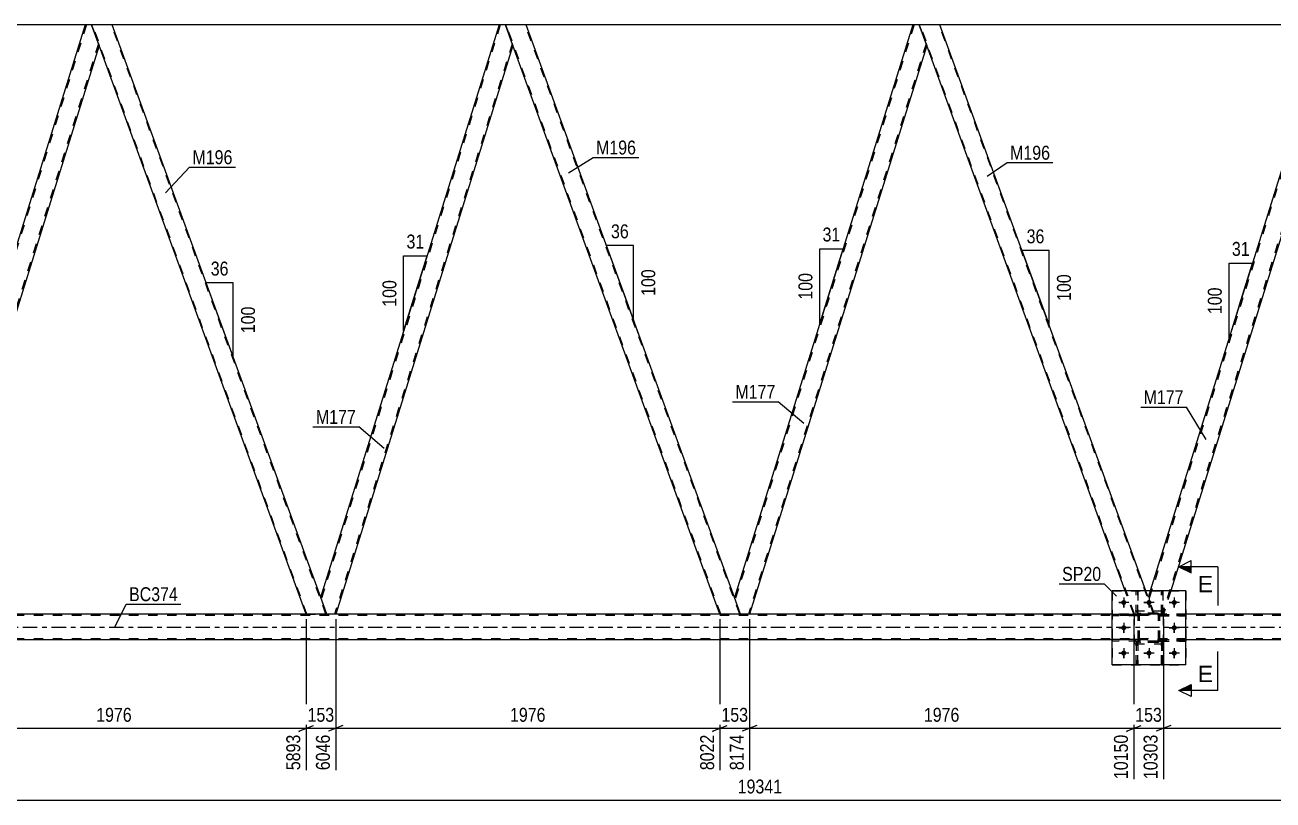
# Model space of a CAD drawing. Header units: millimetres. Extents: x 0 to 841, y 0 to 594.
# Drawn here: x 267.5 to 524.2, y 296.5 to 455.9 of the extents above; entities that cross this region are included whole.
import ezdxf

# ---------------------------------------------------------------- set-up
doc = ezdxf.new("R2010")
doc.units = ezdxf.units.MM
doc.linetypes.add('DXK_LINE_DOT2', pattern=[3.9198, 1.9599, -1.9599])
doc.linetypes.add('DXK_LINE_DOT3', pattern=[5.9187, 2.979, -0.9799, 0.9799, -0.9799])
doc.styles.add('Arial', font='ARIAL.TTF', dxfattribs={"height": 0.2})
doc.styles.add('Arial Narrow', font='ARIALN.TTF', dxfattribs={"height": 0.2})

# ---------------------------------------------------------------- blocks, each defined once
blk = doc.blocks.new('Part-814748613-3479 - 3007')
at = {"color": 7, "linetype": 'DXK_LINE_DOT2'}
for p, q in [((501.7, 335.33), (495.7, 335.33)), ((495.7, 328.53), (495.7, 335.33)), ((501.7, 328.53), (501.7, 335.33)), ((501.7, 328.53), (495.7, 328.53))]:
    blk.add_line(p, q, dxfattribs=at)
blk = doc.blocks.new('Part-814748613-3112 - 3007')
at = {"color": 2, "linetype": 'Continuous'}
for p, q in [((364.99, 455.94), (328.29, 338.19)), ((366.31, 455.94), (364.99, 455.94)), ((367.84, 451.73), (366.31, 455.94)), ((367.85, 451.69), (331.39, 334.72)), ((329.55, 334.72), (328.3, 338.14))]:
    blk.add_line(p, q, dxfattribs=at)
at = {"color": 7, "linetype": 'DXK_LINE_DOT2'}
for p, q in [((365.24, 455.94), (328.42, 337.81)), ((367.72, 452.06), (331.14, 334.72)), ((367.85, 451.69), (367.84, 451.73)), ((367.85, 451.69), (367.84, 451.73)), ((328.29, 338.19), (328.3, 338.14)), ((331.39, 334.72), (329.55, 334.72))]:
    blk.add_line(p, q, dxfattribs=at)
blk = doc.blocks.new('Part-814748613-3117 - 3007')
at = {"color": 2, "linetype": 'Continuous'}
for p, q in [((370.56, 455.94), (366.31, 455.94)), ((413.44, 338.14), (370.56, 455.94)), ((410.43, 334.72), (367.84, 451.73))]:
    blk.add_line(p, q, dxfattribs=at)
at = {"color": 7, "linetype": 'DXK_LINE_DOT2'}
for p, q in [((366.31, 455.94), (367.84, 451.73)), ((410.6, 334.72), (366.48, 455.94)), ((414.51, 334.72), (370.39, 455.94)), ((414.68, 334.72), (413.44, 338.14)), ((410.43, 334.72), (414.68, 334.72))]:
    blk.add_line(p, q, dxfattribs=at)
blk = doc.blocks.new('Part-814748613-3463 - 3007')
at = {"color": 7, "linetype": 'DXK_LINE_DOT2'}
for p, q in [((496.05, 334.69), (496.05, 339.53)), ((496.05, 339.53), (496.37, 339.53)), ((496.37, 339.53), (496.37, 334.69)), ((496.05, 335.29), (496.37, 335.29)), ((496.37, 334.69), (496.05, 334.69))]:
    blk.add_line(p, q, dxfattribs=at)
blk = doc.blocks.new('Part-814748613-3384 - 3007')
at = {"color": 7, "linetype": 'DXK_LINE_DOT2'}
for p, q in [((501.7, 335.33), (495.7, 335.33)), ((495.7, 328.53), (495.7, 335.33)), ((501.7, 328.53), (501.7, 335.33)), ((501.7, 328.53), (495.7, 328.53))]:
    blk.add_line(p, q, dxfattribs=at)
blk = doc.blocks.new('Part-814748613-3255 - 3007')
at = {"color": 7, "linetype": 'DXK_LINE_DOT2'}
for p, q in [((496.05, 324.33), (496.05, 329.17)), ((496.05, 329.17), (496.37, 329.17)), ((496.37, 329.17), (496.37, 324.33)), ((496.05, 328.57), (496.37, 328.57)), ((496.37, 324.33), (496.05, 324.33))]:
    blk.add_line(p, q, dxfattribs=at)
blk = doc.blocks.new('Part-814748613-3378 - 3007')
at = {"color": 2, "linetype": 'Continuous'}
for p, q in [((285.43, 455.94), (281.17, 455.94)), ((328.3, 338.14), (285.43, 455.94)), ((325.29, 334.72), (282.7, 451.73))]:
    blk.add_line(p, q, dxfattribs=at)
at = {"color": 7, "linetype": 'DXK_LINE_DOT2'}
for p, q in [((281.17, 455.94), (282.7, 451.73)), ((325.46, 334.72), (281.34, 455.94)), ((329.38, 334.72), (285.26, 455.94)), ((329.55, 334.72), (328.3, 338.14)), ((325.29, 334.72), (329.55, 334.72))]:
    blk.add_line(p, q, dxfattribs=at)
blk = doc.blocks.new('Part-814748613-3262 - 3007')
at = {"color": 7, "linetype": 'DXK_LINE_DOT2'}
for p, q in [((280.11, 455.94), (243.29, 337.81)), ((282.58, 452.06), (246.01, 334.72)), ((282.72, 451.69), (282.7, 451.73)), ((282.72, 451.69), (282.7, 451.73)), ((243.57, 339.53), (243.15, 338.19)), ((247.76, 339.53), (246.26, 334.72)), ((244.41, 334.72), (243.15, 338.19)), ((246.26, 334.72), (244.41, 334.72))]:
    blk.add_line(p, q, dxfattribs=at)
at = {"color": 2, "linetype": 'Continuous'}
for p, q in [((279.85, 455.94), (243.57, 339.53)), ((281.17, 455.94), (279.85, 455.94)), ((282.7, 451.73), (281.17, 455.94)), ((282.72, 451.69), (247.76, 339.53))]:
    blk.add_line(p, q, dxfattribs=at)
blk = doc.blocks.new('Part-814748613-3275 - 3007')
at = {"color": 7, "linetype": 'DXK_LINE_DOT2'}
for p, q in [((501.25, 334.69), (501.25, 339.53)), ((501.25, 339.53), (501.57, 339.53)), ((501.57, 339.53), (501.57, 334.69)), ((501.25, 335.29), (501.57, 335.29)), ((501.57, 334.69), (501.25, 334.69))]:
    blk.add_line(p, q, dxfattribs=at)
blk = doc.blocks.new('Part-814748613-3280 - 3007')
at = {"color": 2, "linetype": 'Continuous'}
for p, q in [((506.3, 339.53), (491.1, 339.53)), ((491.1, 324.33), (491.1, 339.53)), ((506.3, 324.33), (506.3, 339.53)), ((506.3, 324.33), (491.1, 324.33))]:
    blk.add_line(p, q, dxfattribs=at)
blk = doc.blocks.new('Part-814748613-3402 - 3007')
at = {"color": 7, "linetype": 'DXK_LINE_DOT2'}
for p, q in [((496.37, 329.17), (496.05, 329.17)), ((496.05, 329.17), (496.05, 324.33)), ((496.37, 324.33), (496.37, 329.17)), ((496.05, 328.57), (496.37, 328.57)), ((496.05, 324.33), (496.37, 324.33))]:
    blk.add_line(p, q, dxfattribs=at)
blk = doc.blocks.new('Part-814748613-3285 - 3007')
at = {"color": 7, "linetype": 'DXK_LINE_DOT2'}
for p, q in [((776.88, 334.48), (101.3, 334.48)), ((506.3, 334.72), (491.1, 334.72)), ((776.88, 329.68), (101.3, 329.68)), ((506.3, 329.44), (491.1, 329.44))]:
    blk.add_line(p, q, dxfattribs=at)
at = {"color": 2, "linetype": 'Continuous'}
for p, q in [((491.1, 334.72), (250.9, 334.72)), ((661.37, 334.72), (506.3, 334.72)), ((491.1, 329.44), (250.9, 329.44)), ((661.37, 329.44), (506.3, 329.44))]:
    blk.add_line(p, q, dxfattribs=at)
at = {"color": 7, "linetype": 'DXK_LINE_DOT3'}
blk.add_line((101.3, 332.08), (776.88, 332.08), dxfattribs=at)
blk = doc.blocks.new('Part-814748613-3300 - 3007')
at = {"color": 7, "linetype": 'DXK_LINE_DOT2'}
for p, q in [((535.51, 455.94), (498.69, 337.81)), ((537.99, 452.06), (501.41, 334.72)), ((538.12, 451.69), (538.1, 451.73)), ((538.12, 451.69), (538.1, 451.73)), ((498.97, 339.53), (498.55, 338.19)), ((503.16, 339.53), (501.66, 334.72)), ((499.82, 334.72), (498.55, 338.19)), ((501.66, 334.72), (499.82, 334.72))]:
    blk.add_line(p, q, dxfattribs=at)
at = {"color": 2, "linetype": 'Continuous'}
for p, q in [((535.26, 455.94), (498.97, 339.53)), ((536.57, 455.94), (535.26, 455.94)), ((538.1, 451.73), (536.57, 455.94)), ((538.12, 451.69), (503.16, 339.53))]:
    blk.add_line(p, q, dxfattribs=at)
blk = doc.blocks.new('Part-814748613-3358 - 3007')
at = {"color": 2, "linetype": 'Continuous'}
for p, q in [((450.12, 455.94), (413.42, 338.19)), ((451.44, 455.94), (450.12, 455.94)), ((452.97, 451.73), (451.44, 455.94)), ((452.99, 451.69), (416.53, 334.72)), ((414.68, 334.72), (413.44, 338.14))]:
    blk.add_line(p, q, dxfattribs=at)
at = {"color": 7, "linetype": 'DXK_LINE_DOT2'}
for p, q in [((450.37, 455.94), (413.56, 337.81)), ((452.85, 452.06), (416.28, 334.72)), ((452.99, 451.69), (452.97, 451.73)), ((452.99, 451.69), (452.97, 451.73)), ((413.42, 338.19), (413.44, 338.14)), ((416.53, 334.72), (414.68, 334.72))]:
    blk.add_line(p, q, dxfattribs=at)
blk = doc.blocks.new('Part-814748613-3316 - 3007')
at = {"color": 2, "linetype": 'Continuous'}
for p, q in [((279.85, 455.94), (200.29, 455.94)), ((364.99, 455.94), (285.43, 455.94)), ((450.12, 455.94), (370.56, 455.94)), ((535.26, 455.94), (455.7, 455.94))]:
    blk.add_line(p, q, dxfattribs=at)
at = {"color": 7, "linetype": 'DXK_LINE_DOT2'}
for p, q in [((285.43, 455.94), (279.85, 455.94)), ((370.56, 455.94), (364.99, 455.94)), ((455.7, 455.94), (450.12, 455.94))]:
    blk.add_line(p, q, dxfattribs=at)
blk = doc.blocks.new('Part-814748613-3320 - 3007')
at = {"color": 7, "linetype": 'DXK_LINE_DOT2'}
for p, q in [((496.5, 334.69), (491.1, 334.69)), ((491.1, 334.69), (491.1, 334.37)), ((496.5, 334.37), (491.1, 334.37)), ((495.9, 334.37), (495.9, 334.69)), ((496.5, 334.37), (496.5, 334.69))]:
    blk.add_line(p, q, dxfattribs=at)
blk = doc.blocks.new('Part-814748613-3323 - 3007')
at = {"color": 7, "linetype": 'DXK_LINE_DOT2'}
for p, q in [((506.3, 329.49), (500.9, 329.49)), ((500.9, 329.49), (500.9, 329.17)), ((500.9, 329.17), (506.3, 329.17)), ((501.5, 329.17), (501.5, 329.49)), ((506.3, 329.17), (506.3, 329.49))]:
    blk.add_line(p, q, dxfattribs=at)
blk = doc.blocks.new('Part-814748613-3326 - 3007')
at = {"color": 7, "linetype": 'DXK_LINE_DOT2'}
for p, q in [((506.3, 334.69), (500.9, 334.69)), ((500.9, 334.69), (500.9, 334.37)), ((500.9, 334.37), (506.3, 334.37)), ((501.5, 334.37), (501.5, 334.69)), ((506.3, 334.37), (506.3, 334.69))]:
    blk.add_line(p, q, dxfattribs=at)
blk = doc.blocks.new('Part-814748613-3353 - 3007')
at = {"color": 7, "linetype": 'DXK_LINE_DOT2'}
for p, q in [((496.5, 329.49), (491.1, 329.49)), ((491.1, 329.49), (491.1, 329.17)), ((496.5, 329.17), (491.1, 329.17)), ((495.9, 329.17), (495.9, 329.49)), ((496.5, 329.17), (496.5, 329.49))]:
    blk.add_line(p, q, dxfattribs=at)
blk = doc.blocks.new('Part-814748613-3363 - 3007')
at = {"color": 2, "linetype": 'Continuous'}
for p, q in [((455.7, 455.94), (451.44, 455.94)), ((498.06, 339.53), (455.7, 455.94)), ((493.81, 339.53), (452.97, 451.73))]:
    blk.add_line(p, q, dxfattribs=at)
at = {"color": 7, "linetype": 'DXK_LINE_DOT2'}
for p, q in [((451.44, 455.94), (452.97, 451.73)), ((495.73, 334.72), (451.61, 455.94)), ((499.65, 334.72), (455.53, 455.94)), ((495.56, 334.72), (493.81, 339.53)), ((499.82, 334.72), (498.06, 339.53)), ((499.82, 334.72), (495.56, 334.72))]:
    blk.add_line(p, q, dxfattribs=at)
blk = doc.blocks.new('Part-814748613-3385 - 3007')
at = {"color": 7, "linetype": 'DXK_LINE_DOT2'}
for p, q in [((496.5, 334.45), (496.54, 334.64)), ((496.54, 334.64), (496.5, 334.45)), ((496.5, 329.41), (496.5, 334.45)), ((496.74, 334.45), (496.76, 334.54)), ((496.74, 329.41), (496.74, 334.45)), ((496.76, 334.54), (496.81, 334.62)), ((496.8, 334.89), (496.98, 334.93)), ((496.98, 334.93), (496.8, 334.89)), ((496.81, 334.62), (496.89, 334.67)), ((496.89, 334.67), (496.98, 334.69)), ((500.42, 334.93), (496.98, 334.93)), ((496.98, 334.69), (500.42, 334.69)), ((500.42, 334.93), (500.6, 334.89)), ((500.6, 334.89), (500.42, 334.93)), ((500.42, 334.69), (500.51, 334.67)), ((500.51, 334.67), (500.59, 334.62)), ((500.59, 334.62), (500.64, 334.54)), ((500.64, 334.54), (500.66, 334.45)), ((500.66, 329.41), (500.66, 334.45)), ((500.86, 334.64), (500.9, 334.45)), ((500.9, 334.45), (500.86, 334.64)), ((500.9, 329.41), (500.9, 334.45)), ((496.54, 329.23), (496.5, 329.41)), ((496.5, 329.41), (496.54, 329.23)), ((496.76, 329.32), (496.74, 329.41)), ((496.81, 329.24), (496.76, 329.32)), ((496.98, 328.93), (496.8, 328.97)), ((496.8, 328.97), (496.98, 328.93)), ((496.89, 329.19), (496.81, 329.24)), ((496.98, 329.17), (496.89, 329.19)), ((500.42, 329.17), (496.98, 329.17)), ((500.42, 328.93), (496.98, 328.93)), ((500.51, 329.19), (500.42, 329.17)), ((500.6, 328.97), (500.42, 328.93)), ((500.42, 328.93), (500.6, 328.97)), ((500.59, 329.24), (500.51, 329.19)), ((500.64, 329.32), (500.59, 329.24)), ((500.66, 329.41), (500.64, 329.32)), ((500.9, 329.41), (500.86, 329.23)), ((500.86, 329.23), (500.9, 329.41))]:
    blk.add_line(p, q, dxfattribs=at)
at = {"color": 7, "linetype": 'DXK_LINE_DOT3'}
blk.add_line((498.7, 331.93), (498.7, 331.93), dxfattribs=at)
at = {"color": 7, "linetype": 'DXK_LINE_DOT2'}
for centre, start, end in [((496.98, 334.45), 112.5, 157.5), ((496.98, 334.45), 112.5, 157.5), ((500.42, 334.45), 22.5, 67.5), ((500.42, 334.45), 22.5, 67.5), ((496.98, 329.41), 202.5, 247.5), ((496.98, 329.41), 202.5, 247.5), ((500.42, 329.41), 292.5, 337.5), ((500.42, 329.41), 292.5, 337.5)]:
    blk.add_arc(centre, 0.48, start, end, dxfattribs=at)
blk = doc.blocks.new('Part-814748613-3391 - 3007')
at = {"color": 7, "linetype": 'DXK_LINE_DOT2'}
for p, q in [((501.25, 324.33), (501.25, 329.17)), ((501.25, 329.17), (501.57, 329.17)), ((501.57, 329.17), (501.57, 324.33)), ((501.25, 328.57), (501.57, 328.57)), ((501.57, 324.33), (501.25, 324.33))]:
    blk.add_line(p, q, dxfattribs=at)
blk = doc.blocks.new('Bolt-814748613-3395 - 3007')
at = {"color": 1, "linetype": 'Continuous'}
for p, q in [((492.46, 337.13), (493.15, 337.13)), ((493.5, 338.17), (493.5, 337.48)), ((493.5, 336.09), (493.5, 336.78)), ((494.54, 337.13), (493.85, 337.13)), ((497.66, 337.13), (498.35, 337.13)), ((498.7, 338.17), (498.7, 337.48)), ((498.7, 336.09), (498.7, 336.78)), ((499.74, 337.13), (499.05, 337.13)), ((502.86, 337.13), (503.55, 337.13)), ((503.9, 338.17), (503.9, 337.48)), ((503.9, 336.09), (503.9, 336.78)), ((504.94, 337.13), (504.25, 337.13)), ((492.46, 331.93), (493.15, 331.93)), ((493.5, 332.97), (493.5, 332.28)), ((493.5, 330.89), (493.5, 331.58)), ((494.54, 331.93), (493.85, 331.93)), ((502.86, 331.93), (503.55, 331.93)), ((503.9, 332.97), (503.9, 332.28)), ((503.9, 330.89), (503.9, 331.58)), ((504.94, 331.93), (504.25, 331.93)), ((492.46, 326.73), (493.15, 326.73)), ((493.5, 327.77), (493.5, 327.08)), ((493.5, 325.69), (493.5, 326.38)), ((494.54, 326.73), (493.85, 326.73)), ((497.66, 326.73), (498.35, 326.73)), ((498.7, 327.77), (498.7, 327.08)), ((498.7, 325.69), (498.7, 326.38)), ((499.74, 326.73), (499.05, 326.73)), ((502.86, 326.73), (503.55, 326.73)), ((503.9, 327.77), (503.9, 327.08)), ((503.9, 325.69), (503.9, 326.38)), ((504.94, 326.73), (504.25, 326.73))]:
    blk.add_line(p, q, dxfattribs=at)
blk = doc.blocks.new('Part-814748613-3412 - 3007')
at = {"color": 7, "linetype": 'DXK_LINE_DOT2'}
for p, q in [((491.1, 339.53), (506.3, 339.53)), ((491.1, 339.53), (491.1, 324.33)), ((506.3, 339.53), (506.3, 324.33)), ((491.1, 324.33), (506.3, 324.33))]:
    blk.add_line(p, q, dxfattribs=at)
blk = doc.blocks.new('Part-814748613-3444 - 3007')
at = {"color": 2, "linetype": 'Continuous'}
for p, q in [((496.05, 339.53), (496.05, 339.53)), ((496.37, 339.53), (496.05, 339.53)), ((496.37, 339.53), (496.37, 339.53))]:
    blk.add_line(p, q, dxfattribs=at)
at = {"color": 7, "linetype": 'DXK_LINE_DOT2'}
for p, q in [((496.05, 334.69), (496.05, 339.53)), ((496.37, 334.69), (496.37, 339.53)), ((496.05, 335.29), (496.37, 335.29)), ((496.37, 334.69), (496.05, 334.69))]:
    blk.add_line(p, q, dxfattribs=at)
blk = doc.blocks.new('Part-814748613-3447 - 3007')
at = {"color": 7, "linetype": 'DXK_LINE_DOT2'}
for p, q in [((500.9, 334.37), (500.9, 334.69)), ((500.9, 334.69), (506.3, 334.69)), ((506.3, 334.37), (500.9, 334.37)), ((501.5, 334.37), (501.5, 334.69)), ((506.3, 334.69), (506.3, 334.37))]:
    blk.add_line(p, q, dxfattribs=at)
blk = doc.blocks.new('Part-814748613-3451 - 3007')
at = {"color": 7, "linetype": 'DXK_LINE_DOT2'}
for p, q in [((501.57, 329.17), (501.25, 329.17)), ((501.25, 329.17), (501.25, 324.33)), ((501.57, 324.33), (501.57, 329.17)), ((501.25, 328.57), (501.57, 328.57)), ((501.25, 324.33), (501.57, 324.33))]:
    blk.add_line(p, q, dxfattribs=at)
blk = doc.blocks.new('Bolt-814748613-3460 - 3007')
at = {"linetype": 'Continuous'}
for points in [[(494.02, 337.13, -1), (492.98, 337.13, -1)], [(499.22, 337.13, -1), (498.18, 337.13, -1)], [(504.42, 337.13, -1), (503.38, 337.13, -1)], [(494.02, 331.93, -1), (492.98, 331.93, -1)], [(504.42, 331.93, -1), (503.38, 331.93, -1)], [(494.02, 326.73, -1), (492.98, 326.73, -1)], [(499.22, 326.73, -1), (498.18, 326.73, -1)], [(504.42, 326.73, -1), (503.38, 326.73, -1)]]:
    blk.add_hatch(color=1, dxfattribs=at).paths.add_polyline_path(points)
at = {"color": 1, "linetype": 'Continuous'}
for p, q in [((494.54, 337.13), (492.46, 337.13)), ((493.5, 338.17), (493.5, 336.09)), ((499.74, 337.13), (497.66, 337.13)), ((498.7, 338.17), (498.7, 336.09)), ((504.94, 337.13), (502.86, 337.13)), ((503.9, 338.17), (503.9, 336.09)), ((494.54, 331.93), (492.46, 331.93)), ((493.5, 332.97), (493.5, 330.89)), ((504.94, 331.93), (502.86, 331.93)), ((503.9, 332.97), (503.9, 330.89)), ((494.54, 326.73), (492.46, 326.73)), ((493.5, 327.77), (493.5, 325.69)), ((499.74, 326.73), (497.66, 326.73)), ((498.7, 327.77), (498.7, 325.69)), ((504.94, 326.73), (502.86, 326.73)), ((503.9, 327.77), (503.9, 325.69))]:
    blk.add_line(p, q, dxfattribs=at)
blk = doc.blocks.new('Part-814748613-3471 - 3007')
at = {"color": 2, "linetype": 'Continuous'}
for p, q in [((501.25, 339.53), (501.25, 339.53)), ((501.57, 339.53), (501.25, 339.53)), ((501.57, 339.53), (501.57, 339.53))]:
    blk.add_line(p, q, dxfattribs=at)
at = {"color": 7, "linetype": 'DXK_LINE_DOT2'}
for p, q in [((501.25, 334.69), (501.25, 339.53)), ((501.57, 334.69), (501.57, 339.53)), ((501.25, 335.29), (501.57, 335.29)), ((501.57, 334.69), (501.25, 334.69))]:
    blk.add_line(p, q, dxfattribs=at)
blk = doc.blocks.new('Part-814748613-3472 - 3007')
at = {"color": 7, "linetype": 'DXK_LINE_DOT2'}
for p, q in [((496.5, 329.49), (491.1, 329.49)), ((491.1, 329.17), (491.1, 329.49)), ((496.5, 329.17), (491.1, 329.17)), ((495.9, 329.17), (495.9, 329.49)), ((496.5, 329.49), (496.5, 329.17))]:
    blk.add_line(p, q, dxfattribs=at)
blk = doc.blocks.new('Part-814748613-3473 - 3007')
at = {"color": 7, "linetype": 'DXK_LINE_DOT2'}
for p, q in [((496.5, 334.69), (491.1, 334.69)), ((491.1, 334.37), (491.1, 334.69)), ((496.5, 334.37), (491.1, 334.37)), ((495.9, 334.37), (495.9, 334.69)), ((496.5, 334.69), (496.5, 334.37))]:
    blk.add_line(p, q, dxfattribs=at)
blk = doc.blocks.new('Part-814748613-3474 - 3007')
at = {"color": 7, "linetype": 'DXK_LINE_DOT2'}
for p, q in [((500.9, 329.17), (500.9, 329.49)), ((500.9, 329.49), (506.3, 329.49)), ((506.3, 329.17), (500.9, 329.17)), ((501.5, 329.17), (501.5, 329.49)), ((506.3, 329.49), (506.3, 329.17))]:
    blk.add_line(p, q, dxfattribs=at)
blk = doc.blocks.new('Part-814748613-3475 - 3007')
at = {"color": 7, "linetype": 'DXK_LINE_DOT2'}
for p, q in [((496.5, 334.45), (496.51, 334.48)), ((496.51, 334.48), (496.5, 334.45)), ((496.5, 329.41), (496.5, 334.45)), ((496.51, 334.48), (496.54, 334.64)), ((496.54, 334.64), (496.51, 334.48)), ((496.74, 334.45), (496.76, 334.54)), ((496.75, 334.48), (496.74, 334.45)), ((496.74, 329.41), (496.74, 334.45)), ((496.76, 334.54), (496.81, 334.62)), ((496.8, 334.89), (496.98, 334.93)), ((496.98, 334.93), (496.8, 334.89)), ((496.81, 334.62), (496.89, 334.67)), ((496.89, 334.67), (496.98, 334.69)), ((500.42, 334.93), (496.98, 334.93)), ((496.98, 334.69), (500.42, 334.69)), ((500.42, 334.93), (500.6, 334.89)), ((500.6, 334.89), (500.42, 334.93)), ((500.42, 334.69), (500.51, 334.67)), ((500.51, 334.67), (500.59, 334.62)), ((500.59, 334.62), (500.64, 334.54)), ((500.66, 334.45), (500.64, 334.54)), ((500.66, 334.48), (500.66, 334.45)), ((500.66, 329.41), (500.66, 334.45)), ((500.86, 334.64), (500.9, 334.48)), ((500.9, 334.48), (500.86, 334.64)), ((500.9, 334.48), (500.9, 334.45)), ((500.9, 334.45), (500.9, 334.48)), ((500.9, 329.41), (500.9, 334.45)), ((496.54, 329.23), (496.5, 329.41)), ((496.5, 329.41), (496.54, 329.23)), ((496.76, 329.32), (496.74, 329.41)), ((496.81, 329.24), (496.76, 329.32)), ((496.98, 328.93), (496.8, 328.97)), ((496.8, 328.97), (496.98, 328.93)), ((496.89, 329.19), (496.81, 329.24)), ((496.98, 329.17), (496.89, 329.19)), ((500.42, 329.17), (496.98, 329.17)), ((500.42, 328.93), (496.98, 328.93)), ((500.51, 329.19), (500.42, 329.17)), ((500.6, 328.97), (500.42, 328.93)), ((500.42, 328.93), (500.6, 328.97)), ((500.59, 329.24), (500.51, 329.19)), ((500.64, 329.32), (500.59, 329.24)), ((500.66, 329.41), (500.64, 329.32)), ((500.9, 329.41), (500.86, 329.23)), ((500.86, 329.23), (500.9, 329.41))]:
    blk.add_line(p, q, dxfattribs=at)
at = {"color": 7, "linetype": 'DXK_LINE_DOT3'}
blk.add_line((498.7, 331.93), (498.7, 331.93), dxfattribs=at)
at = {"color": 7, "linetype": 'DXK_LINE_DOT2'}
for centre, start, end in [((496.98, 334.45), 112.5, 157.5), ((496.98, 334.45), 112.5, 157.5), ((500.42, 334.45), 22.5, 67.5), ((500.42, 334.45), 22.5, 67.5), ((496.98, 329.41), 202.5, 247.5), ((496.98, 329.41), 202.5, 247.5), ((500.42, 329.41), 292.5, 337.5), ((500.42, 329.41), 292.5, 337.5)]:
    blk.add_arc(centre, 0.48, start, end, dxfattribs=at)
blk = doc.blocks.new('StraightDimension-814748613-3992 - 3007')
at = {"color": 7, "linetype": 'Continuous'}
blk.add_line((49.57, 296.5), (787.74, 296.5), dxfattribs=at)
at = {"color": 0}
blk.add_wipeout([(423.83, 297.25), (423.83, 301.45), (413.49, 301.45), (413.49, 297.25)], dxfattribs=at)
at = {"color": 3, "style": 'Arial Narrow'}
blk.add_text('19341', height=2.863, dxfattribs=at).set_placement((414.09, 297.85))
blk = doc.blocks.new('AngleDimension-814748613-10663 - 3007')
at = {"color": 7, "linetype": 'Continuous'}
for p, q in [((477.52, 395.97), (472.59, 409.52)), ((478.13, 409.52), (472.59, 409.52)), ((478.13, 394.3), (472.59, 409.52)), ((478.13, 394.3), (478.13, 409.52))]:
    blk.add_line(p, q, dxfattribs=at)
at = {"color": 0}
for points in [[(477.79, 410.42), (477.79, 414.62), (472.93, 414.62), (472.93, 410.42)], [(483.23, 405.25), (479.03, 405.25), (479.03, 398.57), (483.23, 398.57)]]:
    blk.add_wipeout(points, dxfattribs=at)
at = {"color": 3, "style": 'Arial Narrow'}
blk.add_text('36', height=2.863, dxfattribs=at).set_placement((473.53, 411.02))
blk.add_text('100', height=2.863, rotation=90.0002, dxfattribs=at).set_placement((482.63, 399.17))
blk = doc.blocks.new('AngleDimension-814748613-4601 - 3007')
at = {"color": 7, "linetype": 'Continuous'}
for p, q in [((345.37, 408.45), (350.19, 408.45)), ((345.37, 392.98), (350.19, 408.45)), ((345.37, 392.98), (345.37, 408.45)), ((347.13, 398.63), (350.19, 408.45))]:
    blk.add_line(p, q, dxfattribs=at)
at = {"color": 0}
for points in [[(350.2, 409.35), (350.2, 413.55), (345.35, 413.55), (345.35, 409.35)], [(344.47, 404.06), (340.27, 404.06), (340.27, 397.37), (344.47, 397.37)]]:
    blk.add_wipeout(points, dxfattribs=at)
at = {"color": 3, "style": 'Arial Narrow'}
blk.add_text('31', height=2.863, dxfattribs=at).set_placement((345.95, 409.95))
blk.add_text('100', height=2.863, rotation=90.0002, dxfattribs=at).set_placement((343.87, 397.97))
blk = doc.blocks.new('AngleDimension-814748613-3522 - 3007')
at = {"color": 7, "linetype": 'Continuous'}
for p, q in [((515.16, 406.94), (519.98, 406.94)), ((515.16, 391.47), (519.98, 406.94)), ((515.16, 391.47), (515.16, 406.94)), ((517.24, 398.15), (519.98, 406.94))]:
    blk.add_line(p, q, dxfattribs=at)
at = {"color": 0}
for points in [[(520, 407.84), (520, 412.04), (515.15, 412.04), (515.15, 407.84)], [(514.26, 402.55), (510.06, 402.55), (510.06, 395.86), (514.26, 395.86)]]:
    blk.add_wipeout(points, dxfattribs=at)
at = {"color": 3, "style": 'Arial Narrow'}
blk.add_text('31', height=2.863, dxfattribs=at).set_placement((515.75, 408.44))
blk.add_text('100', height=2.863, rotation=90.0002, dxfattribs=at).set_placement((513.66, 396.46))
blk = doc.blocks.new('AngleDimension-814748613-3536 - 3007')
at = {"color": 7, "linetype": 'Continuous'}
for p, q in [((430.95, 409.9), (435.77, 409.9)), ((430.95, 394.44), (435.77, 409.9)), ((430.95, 394.44), (430.95, 409.9)), ((431.46, 396.06), (435.77, 409.9))]:
    blk.add_line(p, q, dxfattribs=at)
at = {"color": 0}
for points in [[(435.79, 410.8), (435.79, 415), (430.94, 415), (430.94, 410.8)], [(430.05, 405.51), (425.85, 405.51), (425.85, 398.83), (430.05, 398.83)]]:
    blk.add_wipeout(points, dxfattribs=at)
at = {"color": 3, "style": 'Arial Narrow'}
blk.add_text('31', height=2.863, dxfattribs=at).set_placement((431.54, 411.4))
blk.add_text('100', height=2.863, rotation=90.0002, dxfattribs=at).set_placement((429.45, 399.43))
blk = doc.blocks.new('StraightDimension-814748613-3705 - 3007')
at = {"color": 7, "linetype": 'Continuous'}
for p, q in [((246.26, 333.72), (246.26, 302.64)), ((325.29, 333.72), (325.29, 302.64)), ((247.76, 311.85), (244.76, 310.65)), ((246.26, 311.25), (325.29, 311.25)), ((323.79, 310.65), (326.79, 311.85))]:
    blk.add_line(p, q, dxfattribs=at)
at = {"color": 0}
blk.add_wipeout([(290.03, 312), (290.03, 316.2), (281.52, 316.2), (281.52, 312)], dxfattribs=at)
at = {"color": 0, "linetype": 'Continuous'}
blk.add_wipeout([(324.69, 310.55), (320.49, 310.55), (320.49, 302.04), (324.69, 302.04)], dxfattribs=at)
at = {"color": 3, "style": 'Arial Narrow'}
blk.add_text('1976', height=2.863, dxfattribs=at).set_placement((282.12, 312.6))
at = {"color": 3, "linetype": 'Continuous', "style": 'Arial Narrow'}
blk.add_text('5893', height=2.863, rotation=90.0002, dxfattribs=at).set_placement((324.09, 302.64))
blk = doc.blocks.new('StraightDimension-814748613-3724 - 3007')
at = {"color": 7, "linetype": 'Continuous'}
for p, q in [((325.29, 333.72), (325.29, 302.64)), ((331.39, 333.72), (331.39, 302.64)), ((323.79, 310.65), (326.79, 311.85)), ((325.29, 311.25), (331.39, 311.25)), ((332.89, 311.85), (329.89, 310.65))]:
    blk.add_line(p, q, dxfattribs=at)
at = {"color": 0}
blk.add_wipeout([(331.69, 312), (331.69, 316.2), (325, 316.2), (325, 312)], dxfattribs=at)
at = {"color": 0, "linetype": 'Continuous'}
blk.add_wipeout([(330.79, 310.55), (326.59, 310.55), (326.59, 302.04), (330.79, 302.04)], dxfattribs=at)
at = {"color": 3, "style": 'Arial Narrow'}
blk.add_text('153', height=2.863, dxfattribs=at).set_placement((325.6, 312.6))
at = {"color": 3, "linetype": 'Continuous', "style": 'Arial Narrow'}
blk.add_text('6046', height=2.863, rotation=90.0002, dxfattribs=at).set_placement((330.19, 302.64))
blk = doc.blocks.new('StraightDimension-814748613-3743 - 3007')
at = {"color": 7, "linetype": 'Continuous'}
for p, q in [((331.39, 333.72), (331.39, 302.64)), ((410.43, 333.72), (410.43, 302.64)), ((332.89, 311.85), (329.89, 310.65)), ((331.39, 311.25), (410.43, 311.25)), ((408.93, 310.65), (411.93, 311.85))]:
    blk.add_line(p, q, dxfattribs=at)
at = {"color": 0}
blk.add_wipeout([(375.17, 312), (375.17, 316.2), (366.65, 316.2), (366.65, 312)], dxfattribs=at)
at = {"color": 0, "linetype": 'Continuous'}
blk.add_wipeout([(409.83, 310.55), (405.63, 310.55), (405.63, 302.04), (409.83, 302.04)], dxfattribs=at)
at = {"color": 3, "style": 'Arial Narrow'}
blk.add_text('1976', height=2.863, dxfattribs=at).set_placement((367.25, 312.6))
at = {"color": 3, "linetype": 'Continuous', "style": 'Arial Narrow'}
blk.add_text('8022', height=2.863, rotation=90.0002, dxfattribs=at).set_placement((409.23, 302.64))
blk = doc.blocks.new('StraightDimension-814748613-3767 - 3007')
at = {"color": 7, "linetype": 'Continuous'}
for p, q in [((410.43, 333.72), (410.43, 302.64)), ((416.53, 333.72), (416.53, 302.64)), ((408.93, 310.65), (411.93, 311.85)), ((410.43, 311.25), (416.53, 311.25)), ((418.03, 311.85), (415.03, 310.65))]:
    blk.add_line(p, q, dxfattribs=at)
at = {"color": 0}
blk.add_wipeout([(416.82, 312), (416.82, 316.2), (410.14, 316.2), (410.14, 312)], dxfattribs=at)
at = {"color": 0, "linetype": 'Continuous'}
blk.add_wipeout([(415.93, 310.55), (411.73, 310.55), (411.73, 302.04), (415.93, 302.04)], dxfattribs=at)
at = {"color": 3, "style": 'Arial Narrow'}
blk.add_text('153', height=2.863, dxfattribs=at).set_placement((410.74, 312.6))
at = {"color": 3, "linetype": 'Continuous', "style": 'Arial Narrow'}
blk.add_text('8174', height=2.863, rotation=90.0002, dxfattribs=at).set_placement((415.33, 302.64))
blk = doc.blocks.new('StraightDimension-814748613-3791 - 3007')
at = {"color": 7, "linetype": 'Continuous'}
for p, q in [((416.53, 333.72), (416.53, 302.64)), ((495.56, 333.72), (495.56, 300.81)), ((418.03, 311.85), (415.03, 310.65)), ((416.53, 311.25), (495.56, 311.25)), ((494.06, 310.65), (497.06, 311.85))]:
    blk.add_line(p, q, dxfattribs=at)
at = {"color": 0}
blk.add_wipeout([(460.3, 312), (460.3, 316.2), (451.79, 316.2), (451.79, 312)], dxfattribs=at)
at = {"color": 0, "linetype": 'Continuous'}
blk.add_wipeout([(494.96, 310.55), (490.76, 310.55), (490.76, 300.21), (494.96, 300.21)], dxfattribs=at)
at = {"color": 3, "style": 'Arial Narrow'}
blk.add_text('1976', height=2.863, dxfattribs=at).set_placement((452.39, 312.6))
at = {"color": 3, "linetype": 'Continuous', "style": 'Arial Narrow'}
blk.add_text('10150', height=2.863, rotation=90.0002, dxfattribs=at).set_placement((494.36, 300.81))
blk = doc.blocks.new('StraightDimension-814748613-3810 - 3007')
at = {"color": 7, "linetype": 'Continuous'}
for p, q in [((495.56, 333.72), (495.56, 300.81)), ((501.66, 333.72), (501.66, 300.81)), ((494.06, 310.65), (497.06, 311.85)), ((495.56, 311.25), (501.66, 311.25)), ((503.16, 311.85), (500.16, 310.65))]:
    blk.add_line(p, q, dxfattribs=at)
at = {"color": 0}
blk.add_wipeout([(501.95, 312), (501.95, 316.2), (495.27, 316.2), (495.27, 312)], dxfattribs=at)
at = {"color": 0, "linetype": 'Continuous'}
blk.add_wipeout([(501.06, 310.55), (496.86, 310.55), (496.86, 300.21), (501.06, 300.21)], dxfattribs=at)
at = {"color": 3, "style": 'Arial Narrow'}
blk.add_text('153', height=2.863, dxfattribs=at).set_placement((495.87, 312.6))
at = {"color": 3, "linetype": 'Continuous', "style": 'Arial Narrow'}
blk.add_text('10303', height=2.863, rotation=90.0002, dxfattribs=at).set_placement((500.46, 300.81))
blk = doc.blocks.new('StraightDimension-814748613-3829 - 3007')
at = {"color": 7, "linetype": 'Continuous'}
for p, q in [((501.66, 333.72), (501.66, 300.81)), ((580.7, 333.72), (580.7, 300.81)), ((503.16, 311.85), (500.16, 310.65)), ((501.66, 311.25), (580.7, 311.25)), ((579.2, 310.65), (582.2, 311.85))]:
    blk.add_line(p, q, dxfattribs=at)
at = {"color": 0}
blk.add_wipeout([(545.43, 312), (545.43, 316.2), (536.92, 316.2), (536.92, 312)], dxfattribs=at)
at = {"color": 0, "linetype": 'Continuous'}
blk.add_wipeout([(580.09, 310.55), (575.89, 310.55), (575.89, 300.21), (580.09, 300.21)], dxfattribs=at)
at = {"color": 3, "style": 'Arial Narrow'}
blk.add_text('1976', height=2.863, dxfattribs=at).set_placement((537.52, 312.6))
at = {"color": 3, "linetype": 'Continuous', "style": 'Arial Narrow'}
blk.add_text('12279', height=2.863, rotation=90.0002, dxfattribs=at).set_placement((579.5, 300.81))
blk = doc.blocks.new('AngleDimension-814748613-10635 - 3007')
at = {"color": 7, "linetype": 'Continuous'}
for p, q in [((308.66, 392.1), (304.74, 402.89)), ((310.28, 402.89), (304.74, 402.89)), ((310.28, 387.66), (304.74, 402.89)), ((310.28, 387.66), (310.28, 402.89))]:
    blk.add_line(p, q, dxfattribs=at)
at = {"color": 0}
for points in [[(309.94, 403.79), (309.94, 407.99), (305.08, 407.99), (305.08, 403.79)], [(315.38, 398.62), (311.18, 398.62), (311.18, 391.93), (315.38, 391.93)]]:
    blk.add_wipeout(points, dxfattribs=at)
at = {"color": 3, "style": 'Arial Narrow'}
blk.add_text('36', height=2.863, dxfattribs=at).set_placement((305.68, 404.39))
blk.add_text('100', height=2.863, rotation=90.0002, dxfattribs=at).set_placement((314.78, 392.53))
blk = doc.blocks.new('AngleDimension-814748613-10649 - 3007')
at = {"color": 7, "linetype": 'Continuous'}
for p, q in [((392.62, 410.55), (387.08, 410.55)), ((392.62, 395.33), (387.08, 410.55)), ((392.62, 395.33), (392.62, 410.55)), ((393.63, 392.56), (392.62, 395.33))]:
    blk.add_line(p, q, dxfattribs=at)
at = {"color": 0}
for points in [[(392.28, 411.45), (392.28, 415.65), (387.42, 415.65), (387.42, 411.45)], [(397.72, 406.28), (393.52, 406.28), (393.52, 399.6), (397.72, 399.6)]]:
    blk.add_wipeout(points, dxfattribs=at)
at = {"color": 3, "style": 'Arial Narrow'}
blk.add_text('36', height=2.863, dxfattribs=at).set_placement((388.02, 412.05))
blk.add_text('100', height=2.863, rotation=90.0002, dxfattribs=at).set_placement((397.12, 400.2))
blk = doc.blocks.new('Mark-814748613-3374 - 3007')
at = {"color": 0}
blk.add_wipeout([(310.16, 427.3), (310.16, 430.3), (301.93, 430.3), (301.93, 427.3)], dxfattribs=at)
blk.add_wipeout([(310.16, 427.3), (310.16, 430.3), (301.93, 430.3), (301.93, 427.3)], dxfattribs=at)
at = {"color": 30, "linetype": 'Continuous'}
for p, q in [((296.35, 421.37), (301.33, 426.7)), ((301.33, 426.7), (310.76, 426.7))]:
    blk.add_line(p, q, dxfattribs=at)
at = {"color": 3, "style": 'Arial Narrow'}
blk.add_text('M196', height=2.863, dxfattribs=at).set_placement((301.93, 427.3))
blk = doc.blocks.new('Mark-814748613-3108 - 3007')
at = {"color": 0}
blk.add_wipeout([(335.54, 373.88), (335.54, 376.88), (327.31, 376.88), (327.31, 373.88)], dxfattribs=at)
blk.add_wipeout([(335.54, 373.88), (335.54, 376.88), (327.31, 376.88), (327.31, 373.88)], dxfattribs=at)
at = {"color": 30, "linetype": 'Continuous'}
for p in [(326.71, 373.28), (341.39, 368.83)]:
    blk.add_line(p, (336.14, 373.28), dxfattribs=at)
at = {"color": 3, "style": 'Arial Narrow'}
blk.add_text('M177', height=2.863, dxfattribs=at).set_placement((327.31, 373.88))
blk = doc.blocks.new('Mark-814748613-3113 - 3007')
at = {"color": 0}
blk.add_wipeout([(393.17, 429.29), (393.17, 432.29), (384.95, 432.29), (384.95, 429.29)], dxfattribs=at)
blk.add_wipeout([(393.17, 429.29), (393.17, 432.29), (384.95, 432.29), (384.95, 429.29)], dxfattribs=at)
at = {"color": 30, "linetype": 'Continuous'}
for p, q in [((379.3, 425.53), (384.35, 428.69)), ((384.35, 428.69), (393.77, 428.69))]:
    blk.add_line(p, q, dxfattribs=at)
at = {"color": 3, "style": 'Arial Narrow'}
blk.add_text('M196', height=2.863, dxfattribs=at).set_placement((384.95, 429.29))
blk = doc.blocks.new('Mark-814748613-3276 - 3007')
at = {"color": 0}
blk.add_wipeout([(488.87, 341.58), (488.87, 344.58), (480.83, 344.58), (480.83, 341.58)], dxfattribs=at)
blk.add_wipeout([(488.87, 341.58), (488.87, 344.58), (480.83, 344.58), (480.83, 341.58)], dxfattribs=at)
at = {"color": 30, "linetype": 'Continuous'}
for p in [(480.23, 340.98), (491.98, 338.41)]:
    blk.add_line(p, (489.47, 340.98), dxfattribs=at)
at = {"color": 3, "style": 'Arial Narrow'}
blk.add_text('SP20', height=2.863, dxfattribs=at).set_placement((480.83, 341.58))
blk = doc.blocks.new('Mark-814748613-3281 - 3007')
at = {"color": 0}
blk.add_wipeout([(298.93, 337.41), (298.93, 340.41), (288.88, 340.41), (288.88, 337.41)], dxfattribs=at)
blk.add_wipeout([(298.93, 337.41), (298.93, 340.41), (288.88, 340.41), (288.88, 337.41)], dxfattribs=at)
at = {"color": 30, "linetype": 'Continuous'}
for p, q in [((286.05, 332.23), (288.28, 336.81)), ((288.28, 336.81), (299.53, 336.81))]:
    blk.add_line(p, q, dxfattribs=at)
at = {"color": 3, "style": 'Arial Narrow'}
blk.add_text('BC374', height=2.863, dxfattribs=at).set_placement((288.88, 337.41))
blk = doc.blocks.new('Mark-814748613-3296 - 3007')
at = {"color": 0}
blk.add_wipeout([(505.82, 377.94), (505.82, 380.94), (497.59, 380.94), (497.59, 377.94)], dxfattribs=at)
blk.add_wipeout([(505.82, 377.94), (505.82, 380.94), (497.59, 380.94), (497.59, 377.94)], dxfattribs=at)
at = {"color": 30, "linetype": 'Continuous'}
for p in [(496.99, 377.34), (510.49, 370.63)]:
    blk.add_line(p, (506.42, 377.34), dxfattribs=at)
at = {"color": 3, "style": 'Arial Narrow'}
blk.add_text('M177', height=2.863, dxfattribs=at).set_placement((497.59, 377.94))
blk = doc.blocks.new('Mark-814748613-3354 - 3007')
at = {"color": 0}
blk.add_wipeout([(421.84, 379.03), (421.84, 382.03), (413.62, 382.03), (413.62, 379.03)], dxfattribs=at)
blk.add_wipeout([(421.84, 379.03), (421.84, 382.03), (413.62, 382.03), (413.62, 379.03)], dxfattribs=at)
at = {"color": 30, "linetype": 'Continuous'}
for p in [(413.02, 378.43), (427.69, 373.98)]:
    blk.add_line(p, (422.44, 378.43), dxfattribs=at)
at = {"color": 3, "style": 'Arial Narrow'}
blk.add_text('M177', height=2.863, dxfattribs=at).set_placement((413.62, 379.03))
blk = doc.blocks.new('Mark-814748613-3359 - 3007')
at = {"color": 0}
blk.add_wipeout([(478.35, 428.22), (478.35, 431.22), (470.13, 431.22), (470.13, 428.22)], dxfattribs=at)
blk.add_wipeout([(478.35, 428.22), (478.35, 431.22), (470.13, 431.22), (470.13, 428.22)], dxfattribs=at)
at = {"color": 30, "linetype": 'Continuous'}
for p, q in [((465.4, 424.8), (469.53, 427.62)), ((469.53, 427.62), (478.95, 427.62))]:
    blk.add_line(p, q, dxfattribs=at)
at = {"color": 3, "style": 'Arial Narrow'}
blk.add_text('M196', height=2.863, dxfattribs=at).set_placement((470.13, 428.22))
blk = doc.blocks.new('SectionMark-814748613-4710 - 3007')
at = {"linetype": 'Continuous'}
for points in [[(507.35, 344.49), (507.35, 343.24), (504.85, 344.49)], [(507.35, 320.28), (507.35, 319.03), (504.85, 319.03)]]:
    blk.add_hatch(color=6, dxfattribs=at).paths.add_polyline_path(points)
at = {"color": 6, "linetype": 'Continuous'}
for p, q in [((504.85, 344.49), (507.35, 345.74)), ((512.85, 344.49), (504.85, 344.49)), ((504.85, 344.49), (507.35, 343.24)), ((507.35, 343.24), (507.35, 345.74)), ((504.85, 319.03), (507.35, 320.28)), ((512.85, 319.03), (504.85, 319.03)), ((507.35, 317.78), (504.85, 319.03)), ((507.35, 320.28), (507.35, 317.78))]:
    blk.add_line(p, q, dxfattribs=at)
at = {"color": 0, "linetype": 'Continuous'}
for points in [[(511.85, 339.24), (511.85, 342.74), (508.74, 342.74), (508.74, 339.24)], [(511.85, 320.78), (511.85, 324.28), (508.74, 324.28), (508.74, 320.78)]]:
    blk.add_wipeout(points, dxfattribs=at)
at = {"color": 6, "linetype": 'Continuous'}
for p, q in [((512.85, 344.49), (512.85, 336.49)), ((512.85, 319.03), (512.85, 327.03))]:
    blk.add_line(p, q, dxfattribs=at)
at = {"color": 3, "linetype": 'Continuous', "style": 'Arial'}
for p in [(508.74, 339.24), (508.74, 320.78)]:
    blk.add_text('E', height=3.34, dxfattribs=at).set_placement(p)

msp = doc.modelspace()

# ---------------------------------------------------------------- block references
for name in ['Part-814748613-3316 - 3007', 'Part-814748613-3262 - 3007', 'Part-814748613-3378 - 3007', 'Part-814748613-3112 - 3007', 'Part-814748613-3117 - 3007', 'Part-814748613-3358 - 3007', 'Part-814748613-3363 - 3007', 'Part-814748613-3300 - 3007', 'Part-814748613-3280 - 3007', 'Part-814748613-3412 - 3007', 'Part-814748613-3463 - 3007', 'Part-814748613-3444 - 3007', 'Part-814748613-3275 - 3007', 'Part-814748613-3471 - 3007', 'Bolt-814748613-3395 - 3007', 'Bolt-814748613-3460 - 3007', 'Part-814748613-3285 - 3007', 'Part-814748613-3320 - 3007', 'Part-814748613-3473 - 3007', 'Part-814748613-3479 - 3007', 'Part-814748613-3384 - 3007', 'Part-814748613-3385 - 3007', 'Part-814748613-3475 - 3007', 'Part-814748613-3326 - 3007', 'Part-814748613-3447 - 3007', 'Part-814748613-3353 - 3007', 'Part-814748613-3472 - 3007', 'Part-814748613-3255 - 3007', 'Part-814748613-3402 - 3007', 'Part-814748613-3323 - 3007', 'Part-814748613-3474 - 3007', 'Part-814748613-3391 - 3007', 'Part-814748613-3451 - 3007']:
    msp.add_blockref(name, (0, 0))

# ---------------------------------------------------------------- next in the draw order: block references
msp.add_blockref('StraightDimension-814748613-3992 - 3007', (0, 0))

# ---------------------------------------------------------------- next in the draw order: block references
for name in ['Mark-814748613-3113 - 3007', 'Mark-814748613-3374 - 3007', 'Mark-814748613-3359 - 3007', 'AngleDimension-814748613-4601 - 3007', 'AngleDimension-814748613-10649 - 3007', 'AngleDimension-814748613-3536 - 3007', 'AngleDimension-814748613-10663 - 3007', 'AngleDimension-814748613-3522 - 3007', 'AngleDimension-814748613-10635 - 3007', 'Mark-814748613-3354 - 3007', 'Mark-814748613-3296 - 3007', 'Mark-814748613-3108 - 3007', 'Mark-814748613-3276 - 3007', 'StraightDimension-814748613-3705 - 3007']:
    msp.add_blockref(name, (0, 0))

# ---------------------------------------------------------------- next in the draw order: block references
for name in ['Mark-814748613-3281 - 3007', 'StraightDimension-814748613-3724 - 3007']:
    msp.add_blockref(name, (0, 0))

# ---------------------------------------------------------------- next in the draw order: block references
msp.add_blockref('StraightDimension-814748613-3743 - 3007', (0, 0))

# ---------------------------------------------------------------- next in the draw order: block references
msp.add_blockref('StraightDimension-814748613-3767 - 3007', (0, 0))

# ---------------------------------------------------------------- next in the draw order: block references
msp.add_blockref('StraightDimension-814748613-3791 - 3007', (0, 0))

# ---------------------------------------------------------------- next in the draw order: block references
msp.add_blockref('StraightDimension-814748613-3810 - 3007', (0, 0))

# ---------------------------------------------------------------- next in the draw order: block references
msp.add_blockref('StraightDimension-814748613-3829 - 3007', (0, 0))

# ---------------------------------------------------------------- next in the draw order: block references
msp.add_blockref('SectionMark-814748613-4710 - 3007', (0, 0))

doc.saveas('drawing.dxf')
